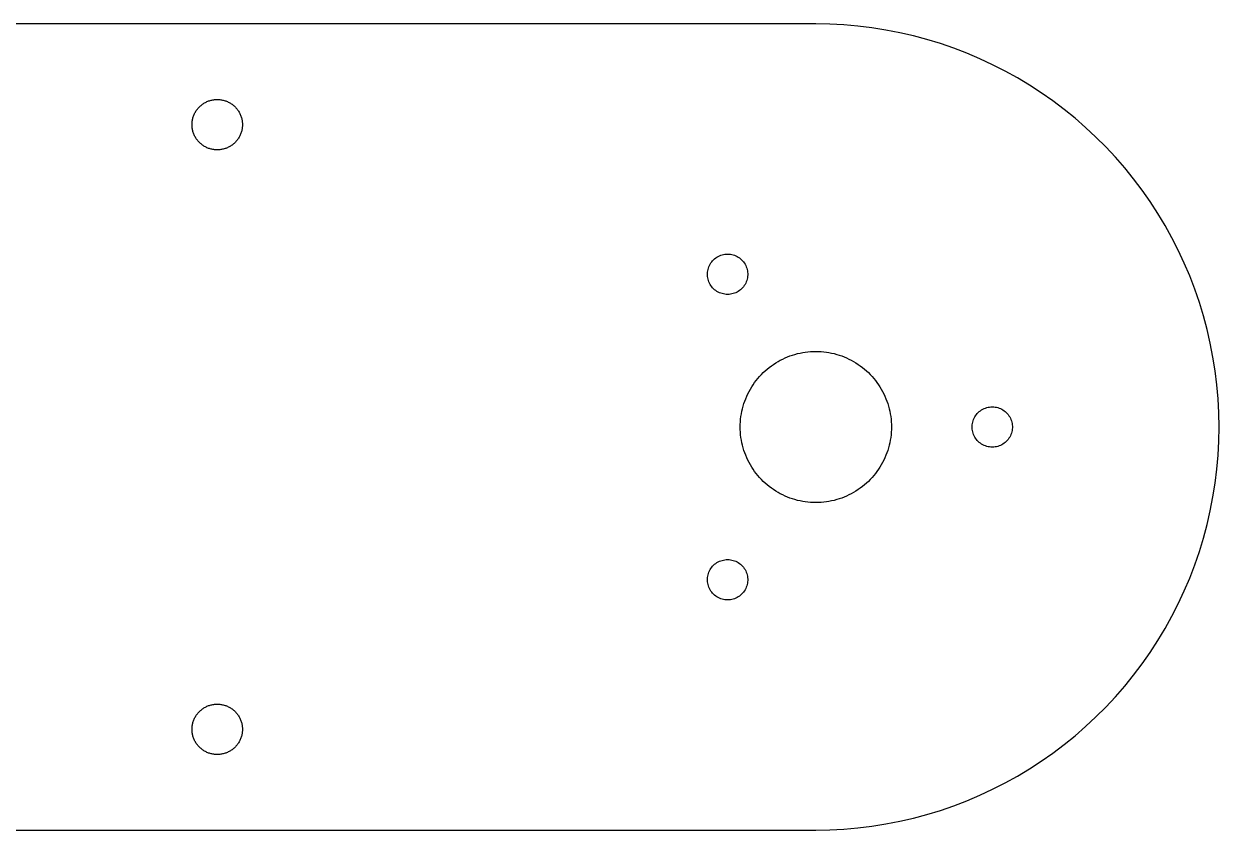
# Model space of a CAD drawing. Header units: metres. Extents: x -32 to 336, y -32 to 32.
# Drawn here: x 241.2 to 336, y -32 to 32 of the extents above; entities that cross this region are included whole.
import ezdxf

# ---------------------------------------------------------------- set-up
doc = ezdxf.new("R2010")
doc.units = ezdxf.units.M

msp = doc.modelspace()

# ---------------------------------------------------------------- linework, layer by layer
for p, q in [((304, 32), (0, 32)), ((305.117, 31.9805), (304, 32)), ((306.232, 31.922), (305.117, 31.9805)), ((307.345, 31.8247), (306.232, 31.922)), ((308.454, 31.6886), (307.345, 31.8247)), ((309.557, 31.5138), (308.454, 31.6886)), ((310.653, 31.3007), (309.557, 31.5138)), ((311.741, 31.0495), (310.653, 31.3007)), ((312.82, 30.7604), (311.741, 31.0495)), ((313.889, 30.4338), (312.82, 30.7604)), ((314.945, 30.0702), (313.889, 30.4338)), ((315.987, 29.6699), (314.945, 30.0702)), ((317.016, 29.2334), (315.987, 29.6699)), ((318.028, 28.7614), (317.016, 29.2334)), ((319.023, 28.2543), (318.028, 28.7614)), ((320, 27.7128), (319.023, 28.2543)), ((320.957, 27.1375), (320, 27.7128)), ((321.894, 26.5292), (320.957, 27.1375)), ((255.269, 25.576), (255.324, 25.618)), ((255.324, 25.618), (255.382, 25.6581)), ((255.382, 25.6581), (255.44, 25.6961)), ((255.44, 25.6961), (255.5, 25.732)), ((255.5, 25.732), (255.561, 25.7659)), ((255.561, 25.7659), (255.623, 25.7976)), ((255.623, 25.7976), (255.687, 25.8271)), ((255.687, 25.8271), (255.751, 25.8544)), ((255.751, 25.8544), (255.816, 25.8794)), ((255.816, 25.8794), (255.882, 25.9021)), ((255.882, 25.9021), (255.949, 25.9225)), ((255.949, 25.9225), (256.016, 25.9406)), ((256.016, 25.9406), (256.084, 25.9563)), ((256.084, 25.9563), (256.153, 25.9696)), ((256.153, 25.9696), (256.222, 25.9805)), ((256.222, 25.9805), (256.291, 25.989)), ((256.291, 25.989), (256.36, 25.9951)), ((256.36, 25.9951), (256.43, 25.9988)), ((256.43, 25.9988), (256.5, 26)), ((256.5, 26), (256.57, 25.9988)), ((256.57, 25.9988), (256.64, 25.9951)), ((256.64, 25.9951), (256.709, 25.989)), ((256.709, 25.989), (256.778, 25.9805)), ((256.778, 25.9805), (256.847, 25.9696)), ((256.847, 25.9696), (256.916, 25.9563)), ((256.916, 25.9563), (256.984, 25.9406)), ((256.984, 25.9406), (257.051, 25.9225)), ((257.051, 25.9225), (257.118, 25.9021)), ((257.118, 25.9021), (257.184, 25.8794)), ((257.184, 25.8794), (257.249, 25.8544)), ((257.249, 25.8544), (257.313, 25.8271)), ((257.313, 25.8271), (257.377, 25.7976)), ((257.377, 25.7976), (257.439, 25.7659)), ((257.439, 25.7659), (257.5, 25.732)), ((257.5, 25.732), (257.56, 25.6961)), ((257.56, 25.6961), (257.618, 25.6581)), ((257.618, 25.6581), (257.676, 25.618)), ((257.676, 25.618), (257.731, 25.576)), ((322.809, 25.8885), (321.894, 26.5292)), ((323.701, 25.2163), (322.809, 25.8885)), ((254.598, 24.618), (254.621, 24.684)), ((254.621, 24.684), (254.646, 24.7492)), ((254.646, 24.7492), (254.673, 24.8135)), ((254.673, 24.8135), (254.702, 24.8767)), ((254.702, 24.8767), (254.734, 24.9389)), ((254.734, 24.9389), (254.768, 25)), ((254.768, 25), (254.804, 25.0598)), ((254.804, 25.0598), (254.842, 25.1184)), ((254.842, 25.1184), (254.882, 25.1756)), ((254.882, 25.1756), (254.924, 25.2313)), ((254.924, 25.2313), (254.968, 25.2856)), ((254.968, 25.2856), (255.014, 25.3383)), ((255.014, 25.3383), (255.061, 25.3893)), ((255.061, 25.3893), (255.111, 25.4387)), ((255.111, 25.4387), (255.162, 25.4863)), ((255.162, 25.4863), (255.214, 25.5321)), ((255.214, 25.5321), (255.269, 25.576)), ((257.731, 25.576), (257.786, 25.5321)), ((257.786, 25.5321), (257.838, 25.4863)), ((257.838, 25.4863), (257.889, 25.4387)), ((257.889, 25.4387), (257.939, 25.3893)), ((257.939, 25.3893), (257.986, 25.3383)), ((257.986, 25.3383), (258.032, 25.2856)), ((258.032, 25.2856), (258.076, 25.2313)), ((258.076, 25.2313), (258.118, 25.1756)), ((258.118, 25.1756), (258.158, 25.1184)), ((258.158, 25.1184), (258.196, 25.0598)), ((258.196, 25.0598), (258.232, 25)), ((258.232, 25), (258.266, 24.9389)), ((258.266, 24.9389), (258.298, 24.8767)), ((258.298, 24.8767), (258.327, 24.8135)), ((258.327, 24.8135), (258.354, 24.7492)), ((258.354, 24.7492), (258.379, 24.684)), ((258.379, 24.684), (258.402, 24.618)), ((324.569, 24.5134), (323.701, 25.2163)), ((254.5, 24), (254.501, 24.0698)), ((254.501, 23.9302), (254.5, 24)), ((254.501, 24.0698), (254.505, 24.1395)), ((254.505, 23.8605), (254.501, 23.9302)), ((254.505, 24.1395), (254.511, 24.209)), ((254.511, 23.7909), (254.505, 23.8605)), ((254.511, 24.209), (254.519, 24.2783)), ((254.519, 23.7216), (254.511, 23.7909)), ((254.519, 24.2783), (254.53, 24.3473)), ((254.53, 23.6527), (254.519, 23.7216)), ((254.53, 24.3473), (254.544, 24.4158)), ((254.544, 24.4158), (254.559, 24.4838)), ((254.559, 24.4838), (254.577, 24.5513)), ((254.577, 24.5513), (254.598, 24.618)), ((258.402, 24.618), (258.423, 24.5513)), ((258.423, 24.5513), (258.441, 24.4838)), ((258.441, 24.4838), (258.456, 24.4158)), ((258.456, 24.4158), (258.47, 24.3473)), ((258.47, 24.3473), (258.481, 24.2783)), ((258.481, 23.7216), (258.47, 23.6527)), ((258.481, 24.2783), (258.489, 24.209)), ((258.489, 23.7909), (258.481, 23.7216)), ((258.489, 24.209), (258.495, 24.1395)), ((258.495, 23.8605), (258.489, 23.7909)), ((258.495, 24.1395), (258.499, 24.0698)), ((258.499, 23.9302), (258.495, 23.8605)), ((258.499, 24.0698), (258.5, 24)), ((258.5, 24), (258.499, 23.9302)), ((325.412, 23.7806), (324.569, 24.5134)), ((326.229, 23.0189), (325.412, 23.7806)), ((254.544, 23.5842), (254.53, 23.6527)), ((254.559, 23.5161), (254.544, 23.5842)), ((254.577, 23.4487), (254.559, 23.5161)), ((254.598, 23.382), (254.577, 23.4487)), ((254.621, 23.3159), (254.598, 23.382)), ((254.646, 23.2508), (254.621, 23.3159)), ((254.673, 23.1865), (254.646, 23.2508)), ((254.702, 23.1232), (254.673, 23.1865)), ((254.734, 23.0611), (254.702, 23.1232)), ((254.768, 23), (254.734, 23.0611)), ((254.804, 22.9402), (254.768, 23)), ((254.842, 22.8816), (254.804, 22.9402)), ((254.882, 22.8244), (254.842, 22.8816)), ((254.924, 22.7687), (254.882, 22.8244)), ((254.968, 22.7144), (254.924, 22.7687)), ((258.076, 22.7687), (258.032, 22.7144)), ((258.118, 22.8244), (258.076, 22.7687)), ((258.158, 22.8816), (258.118, 22.8244)), ((258.196, 22.9402), (258.158, 22.8816)), ((258.232, 23), (258.196, 22.9402)), ((258.266, 23.0611), (258.232, 23)), ((258.298, 23.1232), (258.266, 23.0611)), ((258.327, 23.1865), (258.298, 23.1232)), ((258.354, 23.2508), (258.327, 23.1865)), ((258.379, 23.3159), (258.354, 23.2508)), ((258.402, 23.382), (258.379, 23.3159)), ((258.423, 23.4487), (258.402, 23.382)), ((258.441, 23.5161), (258.423, 23.4487)), ((258.456, 23.5842), (258.441, 23.5161)), ((258.47, 23.6527), (258.456, 23.5842)), ((327.019, 22.2291), (326.229, 23.0189)), ((255.014, 22.6617), (254.968, 22.7144)), ((255.061, 22.6107), (255.014, 22.6617)), ((255.111, 22.5613), (255.061, 22.6107)), ((255.162, 22.5137), (255.111, 22.5613)), ((255.214, 22.4679), (255.162, 22.5137)), ((255.269, 22.424), (255.214, 22.4679)), ((255.324, 22.382), (255.269, 22.424)), ((255.382, 22.3419), (255.324, 22.382)), ((255.44, 22.3039), (255.382, 22.3419)), ((255.5, 22.2679), (255.44, 22.3039)), ((255.561, 22.2341), (255.5, 22.2679)), ((255.623, 22.2024), (255.561, 22.2341)), ((255.687, 22.1729), (255.623, 22.2024)), ((255.751, 22.1456), (255.687, 22.1729)), ((255.816, 22.1206), (255.751, 22.1456)), ((255.882, 22.0979), (255.816, 22.1206)), ((255.949, 22.0775), (255.882, 22.0979)), ((256.016, 22.0594), (255.949, 22.0775)), ((256.084, 22.0437), (256.016, 22.0594)), ((256.153, 22.0304), (256.084, 22.0437)), ((256.222, 22.0195), (256.153, 22.0304)), ((256.291, 22.011), (256.222, 22.0195)), ((256.36, 22.0049), (256.291, 22.011)), ((256.43, 22.0012), (256.36, 22.0049)), ((256.5, 22), (256.43, 22.0012)), ((256.57, 22.0012), (256.5, 22)), ((256.64, 22.0049), (256.57, 22.0012)), ((256.709, 22.011), (256.64, 22.0049)), ((256.778, 22.0195), (256.709, 22.011)), ((256.847, 22.0304), (256.778, 22.0195)), ((256.916, 22.0437), (256.847, 22.0304)), ((256.984, 22.0594), (256.916, 22.0437)), ((257.051, 22.0775), (256.984, 22.0594)), ((257.118, 22.0979), (257.051, 22.0775)), ((257.184, 22.1206), (257.118, 22.0979)), ((257.249, 22.1456), (257.184, 22.1206)), ((257.313, 22.1729), (257.249, 22.1456)), ((257.377, 22.2024), (257.313, 22.1729)), ((257.439, 22.2341), (257.377, 22.2024)), ((257.5, 22.2679), (257.439, 22.2341)), ((257.56, 22.3039), (257.5, 22.2679)), ((257.618, 22.3419), (257.56, 22.3039)), ((257.676, 22.382), (257.618, 22.3419)), ((257.731, 22.424), (257.676, 22.382)), ((257.786, 22.4679), (257.731, 22.424)), ((257.838, 22.5137), (257.786, 22.4679)), ((257.889, 22.5613), (257.838, 22.5137)), ((257.939, 22.6107), (257.889, 22.5613)), ((257.986, 22.6617), (257.939, 22.6107)), ((258.032, 22.7144), (257.986, 22.6617)), ((327.781, 21.4122), (327.019, 22.2291)), ((328.513, 20.5692), (327.781, 21.4122)), ((329.216, 19.7012), (328.513, 20.5692)), ((329.889, 18.8091), (329.216, 19.7012)), ((330.529, 17.8942), (329.889, 18.8091)), ((331.138, 16.9574), (330.529, 17.8942)), ((331.713, 16), (331.138, 16.9574)), ((332.254, 15.0231), (331.713, 16)), ((332.761, 14.0279), (332.254, 15.0231)), ((295.889, 13.2753), (295.972, 13.35)), ((295.972, 13.35), (296.06, 13.4188)), ((296.06, 13.4188), (296.152, 13.4812)), ((296.152, 13.4812), (296.249, 13.5371)), ((296.249, 13.5371), (296.349, 13.586)), ((296.349, 13.586), (296.453, 13.6279)), ((296.453, 13.6279), (296.559, 13.6624)), ((296.559, 13.6624), (296.667, 13.6894)), ((296.667, 13.6894), (296.777, 13.7088)), ((296.777, 13.7088), (296.888, 13.7204)), ((296.888, 13.7204), (297, 13.7243)), ((297, 13.7243), (297.112, 13.7204)), ((297.112, 13.7204), (297.223, 13.7088)), ((297.223, 13.7088), (297.333, 13.6894)), ((297.333, 13.6894), (297.441, 13.6624)), ((297.441, 13.6624), (297.547, 13.6279)), ((297.547, 13.6279), (297.651, 13.586)), ((297.651, 13.586), (297.751, 13.5371)), ((297.751, 13.5371), (297.848, 13.4812)), ((297.848, 13.4812), (297.94, 13.4188)), ((297.94, 13.4188), (298.028, 13.35)), ((298.028, 13.35), (298.111, 13.2753)), ((333.233, 13.0156), (332.761, 14.0279)), ((295.409, 12.2916), (295.424, 12.4022)), ((295.424, 12.4022), (295.448, 12.5114)), ((295.448, 12.5114), (295.478, 12.6188)), ((295.478, 12.6188), (295.517, 12.7237)), ((295.517, 12.7237), (295.562, 12.8257)), ((295.562, 12.8257), (295.614, 12.9243)), ((295.614, 12.9243), (295.674, 13.0191)), ((295.674, 13.0191), (295.739, 13.1094)), ((295.739, 13.1094), (295.811, 13.195)), ((295.811, 13.195), (295.889, 13.2753)), ((298.111, 13.2753), (298.189, 13.195)), ((298.189, 13.195), (298.261, 13.1094)), ((298.261, 13.1094), (298.326, 13.0191)), ((298.326, 13.0191), (298.386, 12.9243)), ((298.386, 12.9243), (298.438, 12.8257)), ((298.438, 12.8257), (298.484, 12.7237)), ((298.484, 12.7237), (298.522, 12.6188)), ((298.522, 12.6188), (298.552, 12.5114)), ((298.552, 12.5114), (298.576, 12.4022)), ((298.576, 12.4022), (298.591, 12.2916)), ((333.67, 11.9874), (333.233, 13.0156)), ((295.401, 12.1802), (295.409, 12.2916)), ((295.401, 12.0685), (295.401, 12.1802)), ((295.409, 11.9571), (295.401, 12.0685)), ((295.424, 11.8465), (295.409, 11.9571)), ((295.448, 11.7373), (295.424, 11.8465)), ((295.478, 11.6299), (295.448, 11.7373)), ((295.517, 11.525), (295.478, 11.6299)), ((295.562, 11.423), (295.517, 11.525)), ((295.614, 11.3243), (295.562, 11.423)), ((298.438, 11.423), (298.386, 11.3243)), ((298.484, 11.525), (298.438, 11.423)), ((298.522, 11.6299), (298.484, 11.525)), ((298.552, 11.7373), (298.522, 11.6299)), ((298.576, 11.8465), (298.552, 11.7373)), ((298.591, 11.9571), (298.576, 11.8465)), ((298.591, 12.2916), (298.599, 12.1802)), ((298.599, 12.0685), (298.591, 11.9571)), ((298.599, 12.1802), (298.599, 12.0685)), ((334.07, 10.9446), (333.67, 11.9874)), ((295.674, 11.2296), (295.614, 11.3243)), ((295.739, 11.1393), (295.674, 11.2296)), ((295.811, 11.0537), (295.739, 11.1393)), ((295.889, 10.9734), (295.811, 11.0537)), ((295.972, 10.8987), (295.889, 10.9734)), ((296.06, 10.8299), (295.972, 10.8987)), ((296.152, 10.7675), (296.06, 10.8299)), ((296.249, 10.7116), (296.152, 10.7675)), ((296.349, 10.6627), (296.249, 10.7116)), ((296.453, 10.6208), (296.349, 10.6627)), ((296.559, 10.5863), (296.453, 10.6208)), ((296.667, 10.5593), (296.559, 10.5863)), ((296.777, 10.5399), (296.667, 10.5593)), ((296.888, 10.5282), (296.777, 10.5399)), ((297, 10.5244), (296.888, 10.5282)), ((297.112, 10.5282), (297, 10.5244)), ((297.223, 10.5399), (297.112, 10.5282)), ((297.333, 10.5593), (297.223, 10.5399)), ((297.441, 10.5863), (297.333, 10.5593)), ((297.547, 10.6208), (297.441, 10.5863)), ((297.651, 10.6627), (297.547, 10.6208)), ((297.751, 10.7116), (297.651, 10.6627)), ((297.848, 10.7675), (297.751, 10.7116)), ((297.94, 10.8299), (297.848, 10.7675)), ((298.028, 10.8987), (297.94, 10.8299)), ((298.111, 10.9734), (298.028, 10.8987)), ((298.189, 11.0537), (298.111, 10.9734)), ((298.261, 11.1393), (298.189, 11.0537)), ((298.326, 11.2296), (298.261, 11.1393)), ((298.386, 11.3243), (298.326, 11.2296)), ((334.434, 9.88853), (334.07, 10.9446)), ((334.76, 8.82039), (334.434, 9.88853)), ((335.049, 7.74149), (334.76, 8.82039)), ((335.301, 6.65317), (335.049, 7.74149)), ((335.514, 5.55673), (335.301, 6.65317)), ((301.948, 5.63815), (302.146, 5.70633)), ((302.146, 5.70633), (302.346, 5.76756)), ((302.346, 5.76756), (302.548, 5.82176)), ((302.548, 5.82176), (302.753, 5.86888)), ((302.753, 5.86888), (302.958, 5.90884)), ((302.958, 5.90884), (303.165, 5.9416)), ((303.165, 5.9416), (303.373, 5.96712)), ((303.373, 5.96712), (303.581, 5.98538)), ((303.581, 5.98538), (303.791, 5.99634)), ((303.791, 5.99634), (304, 6)), ((304, 6), (304.209, 5.99634)), ((304.209, 5.99634), (304.419, 5.98538)), ((304.419, 5.98538), (304.627, 5.96712)), ((304.627, 5.96712), (304.835, 5.9416)), ((304.835, 5.9416), (305.042, 5.90884)), ((305.042, 5.90884), (305.247, 5.86888)), ((305.247, 5.86888), (305.452, 5.82176)), ((305.452, 5.82176), (305.654, 5.76756)), ((305.654, 5.76756), (305.854, 5.70633)), ((305.854, 5.70633), (306.052, 5.63815)), ((300.306, 4.72806), (300.473, 4.8541)), ((300.473, 4.8541), (300.645, 4.97421)), ((300.645, 4.97421), (300.82, 5.08829)), ((300.82, 5.08829), (301, 5.19615)), ((301, 5.19615), (301.183, 5.29768)), ((301.183, 5.29768), (301.37, 5.39276)), ((301.37, 5.39276), (301.56, 5.48126)), ((301.56, 5.48126), (301.752, 5.5631)), ((301.752, 5.5631), (301.948, 5.63815)), ((306.052, 5.63815), (306.248, 5.5631)), ((306.248, 5.5631), (306.44, 5.48126)), ((306.44, 5.48126), (306.63, 5.39276)), ((306.63, 5.39276), (306.817, 5.29768)), ((306.817, 5.29768), (307, 5.19615)), ((307, 5.19615), (307.18, 5.08829)), ((307.18, 5.08829), (307.355, 4.97421)), ((307.355, 4.97421), (307.527, 4.8541)), ((307.527, 4.8541), (307.694, 4.72806)), ((335.689, 4.45354), (335.514, 5.55673)), ((299.272, 3.69395), (299.404, 3.85672)), ((299.404, 3.85672), (299.541, 4.01477)), ((299.541, 4.01477), (299.684, 4.16794)), ((299.684, 4.16794), (299.832, 4.31602)), ((299.832, 4.31602), (299.985, 4.45886)), ((299.985, 4.45886), (300.143, 4.59625)), ((300.143, 4.59625), (300.306, 4.72806)), ((307.694, 4.72806), (307.857, 4.59625)), ((307.857, 4.59625), (308.015, 4.45886)), ((308.015, 4.45886), (308.168, 4.31602)), ((308.168, 4.31602), (308.316, 4.16794)), ((308.316, 4.16794), (308.459, 4.01477)), ((308.459, 4.01477), (308.596, 3.85672)), ((308.596, 3.85672), (308.728, 3.69395)), ((335.825, 3.34491), (335.689, 4.45354)), ((298.702, 2.81682), (298.804, 2.99998)), ((298.804, 2.99998), (298.912, 3.1795)), ((298.912, 3.1795), (299.026, 3.35515)), ((299.026, 3.35515), (299.146, 3.5267)), ((299.146, 3.5267), (299.272, 3.69395)), ((308.728, 3.69395), (308.854, 3.5267)), ((308.854, 3.5267), (308.974, 3.35515)), ((308.974, 3.35515), (309.088, 3.1795)), ((309.088, 3.1795), (309.196, 2.99998)), ((309.196, 2.99998), (309.298, 2.81682)), ((335.922, 2.23219), (335.825, 3.34491)), ((298.294, 1.8541), (298.362, 2.05211)), ((298.362, 2.05211), (298.437, 2.24763)), ((298.437, 2.24763), (298.519, 2.44041)), ((298.519, 2.44041), (298.607, 2.63022)), ((298.607, 2.63022), (298.702, 2.81682)), ((309.298, 2.81682), (309.393, 2.63022)), ((309.393, 2.63022), (309.481, 2.44041)), ((309.481, 2.44041), (309.563, 2.24763)), ((309.563, 2.24763), (309.638, 2.05211)), ((309.638, 2.05211), (309.706, 1.8541)), ((335.98, 1.11678), (335.922, 2.23219)), ((298.058, 0.835037), (298.091, 1.04189)), ((298.091, 1.04189), (298.131, 1.24747)), ((298.131, 1.24747), (298.178, 1.45152)), ((298.178, 1.45152), (298.232, 1.65382)), ((298.232, 1.65382), (298.294, 1.8541)), ((309.706, 1.8541), (309.768, 1.65382)), ((309.768, 1.65382), (309.822, 1.45152)), ((309.822, 1.45152), (309.869, 1.24747)), ((309.869, 1.24747), (309.909, 1.04189)), ((309.909, 1.04189), (309.942, 0.835037)), ((316.674, 0.894699), (316.739, 0.985046)), ((316.739, 0.985046), (316.811, 1.0706)), ((316.811, 1.0706), (316.889, 1.15094)), ((316.889, 1.15094), (316.972, 1.22566)), ((316.972, 1.22566), (317.06, 1.29442)), ((317.06, 1.29442), (317.152, 1.35687)), ((317.152, 1.35687), (317.249, 1.4127)), ((317.249, 1.4127), (317.349, 1.46167)), ((317.349, 1.46167), (317.453, 1.50349)), ((317.453, 1.50349), (317.559, 1.53801)), ((317.559, 1.53801), (317.667, 1.56503)), ((317.667, 1.56503), (317.777, 1.58443)), ((317.777, 1.58443), (317.888, 1.5961)), ((317.888, 1.5961), (318, 1.59999)), ((318, 1.59999), (318.112, 1.5961)), ((318.112, 1.5961), (318.223, 1.58443)), ((318.223, 1.58443), (318.333, 1.56503)), ((318.333, 1.56503), (318.441, 1.53801)), ((318.441, 1.53801), (318.547, 1.50349)), ((318.547, 1.50349), (318.651, 1.46167)), ((318.651, 1.46167), (318.751, 1.4127)), ((318.751, 1.4127), (318.848, 1.35687)), ((318.848, 1.35687), (318.94, 1.29442)), ((318.94, 1.29442), (319.028, 1.22566)), ((319.028, 1.22566), (319.111, 1.15094)), ((319.111, 1.15094), (319.189, 1.0706)), ((319.189, 1.0706), (319.261, 0.985046)), ((319.261, 0.985046), (319.326, 0.894699)), ((336, 0), (335.98, 1.11678)), ((298, 0), (298.004, 0.209396)), ((298.004, -0.209396), (298, 0)), ((298.004, 0.209396), (298.015, 0.418533)), ((298.015, 0.418533), (298.033, 0.627167)), ((298.033, 0.627167), (298.058, 0.835037)), ((309.942, 0.835037), (309.967, 0.627167)), ((309.967, 0.627167), (309.985, 0.418533)), ((309.985, 0.418533), (309.996, 0.209396)), ((309.996, 0.209396), (310, 0)), ((310, 0), (309.996, -0.209396)), ((316.401, 0.055832), (316.409, 0.167236)), ((316.401, -0.055832), (316.401, 0.055832)), ((316.409, 0.167236), (316.424, 0.277832)), ((316.424, 0.277832), (316.448, 0.38707)), ((316.448, 0.38707), (316.478, 0.494415)), ((316.478, 0.494415), (316.516, 0.599365)), ((316.516, 0.599365), (316.562, 0.701385)), ((316.562, 0.701385), (316.614, 0.799988)), ((316.614, 0.799988), (316.674, 0.894699)), ((319.326, 0.894699), (319.386, 0.799988)), ((319.386, 0.799988), (319.438, 0.701385)), ((319.438, 0.701385), (319.483, 0.599365)), ((319.483, 0.599365), (319.522, 0.494415)), ((319.522, 0.494415), (319.552, 0.38707)), ((319.552, 0.38707), (319.576, 0.277832)), ((319.576, 0.277832), (319.591, 0.167236)), ((319.591, 0.167236), (319.599, 0.055832)), ((319.599, 0.055832), (319.599, -0.055832)), ((335.98, -1.11678), (336, 0)), ((298.015, -0.418533), (298.004, -0.209396)), ((298.033, -0.627167), (298.015, -0.418533)), ((298.058, -0.835037), (298.033, -0.627167)), ((298.091, -1.04189), (298.058, -0.835037)), ((309.942, -0.835037), (309.909, -1.04189)), ((309.967, -0.627167), (309.942, -0.835037)), ((309.985, -0.418533), (309.967, -0.627167)), ((309.996, -0.209396), (309.985, -0.418533)), ((316.409, -0.167236), (316.401, -0.055832)), ((316.424, -0.277832), (316.409, -0.167236)), ((316.448, -0.38707), (316.424, -0.277832)), ((316.478, -0.494415), (316.448, -0.38707)), ((316.516, -0.599365), (316.478, -0.494415)), ((316.562, -0.701385), (316.516, -0.599365)), ((316.614, -0.799988), (316.562, -0.701385)), ((316.674, -0.894699), (316.614, -0.799988)), ((316.739, -0.985046), (316.674, -0.894699)), ((319.326, -0.894699), (319.261, -0.985046)), ((319.386, -0.799988), (319.326, -0.894699)), ((319.438, -0.701385), (319.386, -0.799988)), ((319.483, -0.599365), (319.438, -0.701385)), ((319.522, -0.494415), (319.483, -0.599365)), ((319.552, -0.38707), (319.522, -0.494415)), ((319.576, -0.277832), (319.552, -0.38707)), ((319.591, -0.167236), (319.576, -0.277832)), ((319.599, -0.055832), (319.591, -0.167236)), ((298.131, -1.24747), (298.091, -1.04189)), ((298.178, -1.45152), (298.131, -1.24747)), ((298.232, -1.65382), (298.178, -1.45152)), ((298.294, -1.8541), (298.232, -1.65382)), ((298.362, -2.05211), (298.294, -1.8541)), ((309.706, -1.8541), (309.638, -2.05211)), ((309.768, -1.65382), (309.706, -1.8541)), ((309.822, -1.45152), (309.768, -1.65382)), ((309.869, -1.24747), (309.822, -1.45152)), ((309.909, -1.04189), (309.869, -1.24747)), ((316.811, -1.0706), (316.739, -0.985046)), ((316.889, -1.15094), (316.811, -1.0706)), ((316.972, -1.22566), (316.889, -1.15094)), ((317.06, -1.29442), (316.972, -1.22566)), ((317.152, -1.35687), (317.06, -1.29442)), ((317.249, -1.4127), (317.152, -1.35687)), ((317.349, -1.46167), (317.249, -1.4127)), ((317.453, -1.50349), (317.349, -1.46167)), ((317.559, -1.53801), (317.453, -1.50349)), ((317.667, -1.56503), (317.559, -1.53801)), ((317.777, -1.58443), (317.667, -1.56503)), ((317.888, -1.5961), (317.777, -1.58443)), ((318, -1.59999), (317.888, -1.5961)), ((318.112, -1.5961), (318, -1.59999)), ((318.223, -1.58443), (318.112, -1.5961)), ((318.333, -1.56503), (318.223, -1.58443)), ((318.441, -1.53801), (318.333, -1.56503)), ((318.547, -1.50349), (318.441, -1.53801)), ((318.651, -1.46167), (318.547, -1.50349)), ((318.751, -1.4127), (318.651, -1.46167)), ((318.848, -1.35687), (318.751, -1.4127)), ((318.94, -1.29442), (318.848, -1.35687)), ((319.028, -1.22566), (318.94, -1.29442)), ((319.111, -1.15094), (319.028, -1.22566)), ((319.189, -1.0706), (319.111, -1.15094)), ((319.261, -0.985046), (319.189, -1.0706)), ((335.922, -2.23219), (335.98, -1.11678)), ((298.437, -2.24763), (298.362, -2.05211)), ((298.519, -2.44041), (298.437, -2.24763)), ((298.607, -2.63022), (298.519, -2.44041)), ((298.702, -2.81682), (298.607, -2.63022)), ((298.804, -3), (298.702, -2.81682)), ((309.298, -2.81682), (309.196, -3)), ((309.393, -2.63022), (309.298, -2.81682)), ((309.481, -2.44041), (309.393, -2.63022)), ((309.563, -2.24763), (309.481, -2.44041)), ((309.638, -2.05211), (309.563, -2.24763)), ((335.825, -3.34491), (335.922, -2.23219)), ((298.912, -3.1795), (298.804, -3)), ((299.026, -3.35515), (298.912, -3.1795)), ((299.146, -3.5267), (299.026, -3.35515)), ((299.272, -3.69395), (299.146, -3.5267)), ((299.404, -3.85672), (299.272, -3.69395)), ((308.728, -3.69395), (308.596, -3.85672)), ((308.854, -3.5267), (308.728, -3.69395)), ((308.974, -3.35515), (308.854, -3.5267)), ((309.088, -3.1795), (308.974, -3.35515)), ((309.196, -3), (309.088, -3.1795)), ((335.689, -4.45354), (335.825, -3.34491)), ((299.541, -4.01477), (299.404, -3.85672)), ((299.684, -4.16794), (299.541, -4.01477)), ((299.832, -4.31602), (299.684, -4.16794)), ((299.985, -4.45886), (299.832, -4.31602)), ((300.143, -4.59625), (299.985, -4.45886)), ((300.306, -4.72806), (300.143, -4.59625)), ((300.473, -4.8541), (300.306, -4.72806)), ((307.694, -4.72806), (307.527, -4.8541)), ((307.857, -4.59625), (307.694, -4.72806)), ((308.015, -4.45886), (307.857, -4.59625)), ((308.168, -4.31602), (308.015, -4.45886)), ((308.316, -4.16794), (308.168, -4.31602)), ((308.459, -4.01477), (308.316, -4.16794)), ((308.596, -3.85672), (308.459, -4.01477)), ((335.514, -5.55673), (335.689, -4.45354)), ((300.645, -4.97421), (300.473, -4.8541)), ((300.82, -5.08829), (300.645, -4.97421)), ((301, -5.19615), (300.82, -5.08829)), ((301.183, -5.29768), (301, -5.19615)), ((301.37, -5.39276), (301.183, -5.29768)), ((301.56, -5.48126), (301.37, -5.39276)), ((301.752, -5.5631), (301.56, -5.48126)), ((301.948, -5.63815), (301.752, -5.5631)), ((302.146, -5.70633), (301.948, -5.63815)), ((306.052, -5.63815), (305.854, -5.70633)), ((306.248, -5.5631), (306.052, -5.63815)), ((306.44, -5.48126), (306.248, -5.5631)), ((306.63, -5.39276), (306.44, -5.48126)), ((306.817, -5.29768), (306.63, -5.39276)), ((307, -5.19615), (306.817, -5.29768)), ((307.18, -5.08829), (307, -5.19615)), ((307.355, -4.97421), (307.18, -5.08829)), ((307.527, -4.8541), (307.355, -4.97421)), ((335.301, -6.65317), (335.514, -5.55673)), ((302.346, -5.76756), (302.146, -5.70633)), ((302.548, -5.82176), (302.346, -5.76756)), ((302.753, -5.86888), (302.548, -5.82176)), ((302.958, -5.90884), (302.753, -5.86888)), ((303.165, -5.9416), (302.958, -5.90884)), ((303.373, -5.96712), (303.165, -5.9416)), ((303.581, -5.98538), (303.373, -5.96712)), ((303.791, -5.99634), (303.581, -5.98538)), ((304, -6), (303.791, -5.99634)), ((304.209, -5.99634), (304, -6)), ((304.419, -5.98538), (304.209, -5.99634)), ((304.627, -5.96712), (304.419, -5.98538)), ((304.835, -5.9416), (304.627, -5.96712)), ((305.042, -5.90884), (304.835, -5.9416)), ((305.247, -5.86888), (305.042, -5.90884)), ((305.452, -5.82176), (305.247, -5.86888)), ((305.654, -5.76756), (305.452, -5.82176)), ((305.854, -5.70633), (305.654, -5.76756)), ((335.049, -7.74149), (335.301, -6.65317)), ((334.76, -8.82039), (335.049, -7.74149)), ((334.434, -9.88853), (334.76, -8.82039)), ((334.07, -10.9446), (334.434, -9.88853)), ((295.562, -11.423), (295.614, -11.3243)), ((295.614, -11.3243), (295.674, -11.2296)), ((295.674, -11.2296), (295.739, -11.1393)), ((295.739, -11.1393), (295.811, -11.0537)), ((295.811, -11.0537), (295.889, -10.9734)), ((295.889, -10.9734), (295.972, -10.8987)), ((295.972, -10.8987), (296.06, -10.8299)), ((296.06, -10.8299), (296.152, -10.7675)), ((296.152, -10.7675), (296.249, -10.7116)), ((296.249, -10.7116), (296.349, -10.6627)), ((296.349, -10.6627), (296.453, -10.6208)), ((296.453, -10.6208), (296.559, -10.5863)), ((296.559, -10.5863), (296.667, -10.5593)), ((296.667, -10.5593), (296.777, -10.5399)), ((296.777, -10.5399), (296.888, -10.5282)), ((296.888, -10.5282), (297, -10.5244)), ((297, -10.5244), (297.112, -10.5282)), ((297.112, -10.5282), (297.223, -10.5399)), ((297.223, -10.5399), (297.333, -10.5593)), ((297.333, -10.5593), (297.441, -10.5863)), ((297.441, -10.5863), (297.547, -10.6208)), ((297.547, -10.6208), (297.651, -10.6627)), ((297.651, -10.6627), (297.751, -10.7116)), ((297.751, -10.7116), (297.848, -10.7675)), ((297.848, -10.7675), (297.94, -10.8299)), ((297.94, -10.8299), (298.028, -10.8987)), ((298.028, -10.8987), (298.111, -10.9734)), ((298.111, -10.9734), (298.189, -11.0537)), ((298.189, -11.0537), (298.261, -11.1393)), ((298.261, -11.1393), (298.326, -11.2296)), ((298.326, -11.2296), (298.386, -11.3243)), ((298.386, -11.3243), (298.438, -11.423)), ((333.67, -11.9874), (334.07, -10.9446)), ((295.401, -12.0685), (295.409, -11.9571)), ((295.401, -12.1802), (295.401, -12.0685)), ((295.409, -12.2916), (295.401, -12.1802)), ((295.409, -11.9571), (295.424, -11.8465)), ((295.424, -12.4022), (295.409, -12.2916)), ((295.424, -11.8465), (295.448, -11.7373)), ((295.448, -11.7373), (295.478, -11.6299)), ((295.478, -11.6299), (295.517, -11.525)), ((295.517, -11.525), (295.562, -11.423)), ((298.438, -11.423), (298.484, -11.525)), ((298.484, -11.525), (298.522, -11.6299)), ((298.522, -11.6299), (298.552, -11.7373)), ((298.552, -11.7373), (298.576, -11.8465)), ((298.576, -11.8465), (298.591, -11.9571)), ((298.591, -12.2916), (298.576, -12.4022)), ((298.591, -11.9571), (298.599, -12.0685)), ((298.599, -12.1802), (298.591, -12.2916)), ((298.599, -12.0685), (298.599, -12.1802)), ((333.233, -13.0156), (333.67, -11.9874)), ((295.448, -12.5114), (295.424, -12.4022)), ((295.478, -12.6188), (295.448, -12.5114)), ((295.517, -12.7237), (295.478, -12.6188)), ((295.562, -12.8257), (295.517, -12.7237)), ((295.614, -12.9243), (295.562, -12.8257)), ((295.674, -13.0191), (295.614, -12.9243)), ((295.739, -13.1094), (295.674, -13.0191)), ((295.811, -13.195), (295.739, -13.1094)), ((295.889, -13.2753), (295.811, -13.195)), ((295.972, -13.35), (295.889, -13.2753)), ((298.111, -13.2753), (298.028, -13.35)), ((298.189, -13.195), (298.111, -13.2753)), ((298.261, -13.1094), (298.189, -13.195)), ((298.326, -13.0191), (298.261, -13.1094)), ((298.386, -12.9243), (298.326, -13.0191)), ((298.438, -12.8257), (298.386, -12.9243)), ((298.484, -12.7237), (298.438, -12.8257)), ((298.522, -12.6188), (298.484, -12.7237)), ((298.552, -12.5114), (298.522, -12.6188)), ((298.576, -12.4022), (298.552, -12.5114)), ((332.761, -14.0279), (333.233, -13.0156)), ((296.06, -13.4188), (295.972, -13.35)), ((296.152, -13.4812), (296.06, -13.4188)), ((296.249, -13.5371), (296.152, -13.4812)), ((296.349, -13.586), (296.249, -13.5371)), ((296.453, -13.6279), (296.349, -13.586)), ((296.559, -13.6624), (296.453, -13.6279)), ((296.667, -13.6894), (296.559, -13.6624)), ((296.777, -13.7088), (296.667, -13.6894)), ((296.888, -13.7204), (296.777, -13.7088)), ((297, -13.7243), (296.888, -13.7204)), ((297.112, -13.7204), (297, -13.7243)), ((297.223, -13.7088), (297.112, -13.7204)), ((297.333, -13.6894), (297.223, -13.7088)), ((297.441, -13.6624), (297.333, -13.6894)), ((297.547, -13.6279), (297.441, -13.6624)), ((297.651, -13.586), (297.547, -13.6279)), ((297.751, -13.5371), (297.651, -13.586)), ((297.848, -13.4812), (297.751, -13.5371)), ((297.94, -13.4188), (297.848, -13.4812)), ((298.028, -13.35), (297.94, -13.4188)), ((332.254, -15.0231), (332.761, -14.0279)), ((331.713, -16), (332.254, -15.0231)), ((331.138, -16.9574), (331.713, -16)), ((330.529, -17.8942), (331.138, -16.9574)), ((329.889, -18.8091), (330.529, -17.8942)), ((329.216, -19.7012), (329.889, -18.8091)), ((328.513, -20.5692), (329.216, -19.7012)), ((327.781, -21.4122), (328.513, -20.5692)), ((327.019, -22.2291), (327.781, -21.4122)), ((254.924, -22.7687), (254.968, -22.7144)), ((254.968, -22.7144), (255.014, -22.6617)), ((255.014, -22.6617), (255.061, -22.6107)), ((255.061, -22.6107), (255.111, -22.5613)), ((255.111, -22.5613), (255.162, -22.5137)), ((255.162, -22.5137), (255.214, -22.4679)), ((255.214, -22.4679), (255.269, -22.424)), ((255.269, -22.424), (255.324, -22.382)), ((255.324, -22.382), (255.382, -22.3419)), ((255.382, -22.3419), (255.44, -22.3039)), ((255.44, -22.3039), (255.5, -22.2679)), ((255.5, -22.2679), (255.561, -22.2341)), ((255.561, -22.2341), (255.623, -22.2024)), ((255.623, -22.2024), (255.687, -22.1729)), ((255.687, -22.1729), (255.751, -22.1456)), ((255.751, -22.1456), (255.816, -22.1206)), ((255.816, -22.1206), (255.882, -22.0979)), ((255.882, -22.0979), (255.949, -22.0775)), ((255.949, -22.0775), (256.016, -22.0594)), ((256.016, -22.0594), (256.084, -22.0437)), ((256.084, -22.0437), (256.153, -22.0304)), ((256.153, -22.0304), (256.222, -22.0195)), ((256.222, -22.0195), (256.291, -22.011)), ((256.291, -22.011), (256.36, -22.0049)), ((256.36, -22.0049), (256.43, -22.0012)), ((256.43, -22.0012), (256.5, -22)), ((256.5, -22), (256.57, -22.0012)), ((256.57, -22.0012), (256.64, -22.0049)), ((256.64, -22.0049), (256.709, -22.011)), ((256.709, -22.011), (256.778, -22.0195)), ((256.778, -22.0195), (256.847, -22.0304)), ((256.847, -22.0304), (256.916, -22.0437)), ((256.916, -22.0437), (256.984, -22.0594)), ((256.984, -22.0594), (257.051, -22.0775)), ((257.051, -22.0775), (257.118, -22.0979)), ((257.118, -22.0979), (257.184, -22.1206)), ((257.184, -22.1206), (257.249, -22.1456)), ((257.249, -22.1456), (257.313, -22.1729)), ((257.313, -22.1729), (257.377, -22.2024)), ((257.377, -22.2024), (257.439, -22.2341)), ((257.439, -22.2341), (257.5, -22.2679)), ((257.5, -22.2679), (257.56, -22.3039)), ((257.56, -22.3039), (257.618, -22.3419)), ((257.618, -22.3419), (257.676, -22.382)), ((257.676, -22.382), (257.731, -22.424)), ((257.731, -22.424), (257.786, -22.4679)), ((257.786, -22.4679), (257.838, -22.5137)), ((257.838, -22.5137), (257.889, -22.5613)), ((257.889, -22.5613), (257.939, -22.6107)), ((257.939, -22.6107), (257.986, -22.6617)), ((257.986, -22.6617), (258.032, -22.7144)), ((258.032, -22.7144), (258.076, -22.7687)), ((326.229, -23.0189), (327.019, -22.2291)), ((254.519, -23.7216), (254.53, -23.6527)), ((254.53, -23.6527), (254.544, -23.5842)), ((254.544, -23.5842), (254.559, -23.5161)), ((254.559, -23.5161), (254.577, -23.4487)), ((254.577, -23.4487), (254.598, -23.382)), ((254.598, -23.382), (254.621, -23.3159)), ((254.621, -23.3159), (254.646, -23.2508)), ((254.646, -23.2508), (254.673, -23.1865)), ((254.673, -23.1865), (254.702, -23.1232)), ((254.702, -23.1232), (254.734, -23.0611)), ((254.734, -23.0611), (254.768, -23)), ((254.768, -23), (254.804, -22.9402)), ((254.804, -22.9402), (254.842, -22.8816)), ((254.842, -22.8816), (254.882, -22.8244)), ((254.882, -22.8244), (254.924, -22.7687)), ((258.076, -22.7687), (258.118, -22.8244)), ((258.118, -22.8244), (258.158, -22.8816)), ((258.158, -22.8816), (258.196, -22.9402)), ((258.196, -22.9402), (258.232, -23)), ((258.232, -23), (258.266, -23.0611)), ((258.266, -23.0611), (258.298, -23.1232)), ((258.298, -23.1232), (258.327, -23.1865)), ((258.327, -23.1865), (258.354, -23.2508)), ((258.354, -23.2508), (258.379, -23.3159)), ((258.379, -23.3159), (258.402, -23.382)), ((258.402, -23.382), (258.423, -23.4487)), ((258.423, -23.4487), (258.441, -23.5161)), ((258.441, -23.5161), (258.456, -23.5842)), ((258.456, -23.5842), (258.47, -23.6527)), ((258.47, -23.6527), (258.481, -23.7216)), ((325.412, -23.7806), (326.229, -23.0189)), ((254.5, -24), (254.501, -23.9302)), ((254.501, -24.0698), (254.5, -24)), ((254.501, -23.9302), (254.505, -23.8605)), ((254.505, -24.1395), (254.501, -24.0698)), ((254.505, -23.8605), (254.511, -23.7909)), ((254.511, -24.209), (254.505, -24.1395)), ((254.511, -23.7909), (254.519, -23.7216)), ((254.519, -24.2783), (254.511, -24.209)), ((254.53, -24.3473), (254.519, -24.2783)), ((254.544, -24.4158), (254.53, -24.3473)), ((254.559, -24.4838), (254.544, -24.4158)), ((254.577, -24.5513), (254.559, -24.4838)), ((254.598, -24.618), (254.577, -24.5513)), ((254.621, -24.684), (254.598, -24.618)), ((258.402, -24.618), (258.379, -24.684)), ((258.423, -24.5513), (258.402, -24.618)), ((258.441, -24.4838), (258.423, -24.5513)), ((258.456, -24.4158), (258.441, -24.4838)), ((258.47, -24.3473), (258.456, -24.4158)), ((258.481, -24.2783), (258.47, -24.3473)), ((258.481, -23.7216), (258.489, -23.7909)), ((258.489, -24.209), (258.481, -24.2783)), ((258.489, -23.7909), (258.495, -23.8605)), ((258.495, -24.1395), (258.489, -24.209)), ((258.495, -23.8605), (258.499, -23.9302)), ((258.499, -24.0698), (258.495, -24.1395)), ((258.499, -23.9302), (258.5, -24)), ((258.5, -24), (258.499, -24.0698)), ((323.701, -25.2163), (324.569, -24.5134)), ((324.569, -24.5134), (325.412, -23.7806)), ((254.646, -24.7492), (254.621, -24.684)), ((254.673, -24.8135), (254.646, -24.7492)), ((254.702, -24.8767), (254.673, -24.8135)), ((254.734, -24.9389), (254.702, -24.8767)), ((254.768, -25), (254.734, -24.9389)), ((254.804, -25.0598), (254.768, -25)), ((254.842, -25.1184), (254.804, -25.0598)), ((254.882, -25.1756), (254.842, -25.1184)), ((254.924, -25.2313), (254.882, -25.1756)), ((254.968, -25.2856), (254.924, -25.2313)), ((255.014, -25.3383), (254.968, -25.2856)), ((255.061, -25.3893), (255.014, -25.3383)), ((255.111, -25.4387), (255.061, -25.3893)), ((255.162, -25.4863), (255.111, -25.4387)), ((255.214, -25.5321), (255.162, -25.4863)), ((255.269, -25.576), (255.214, -25.5321)), ((255.324, -25.618), (255.269, -25.576)), ((257.731, -25.576), (257.676, -25.618)), ((257.786, -25.5321), (257.731, -25.576)), ((257.838, -25.4863), (257.786, -25.5321)), ((257.889, -25.4387), (257.838, -25.4863)), ((257.939, -25.3893), (257.889, -25.4387)), ((257.986, -25.3383), (257.939, -25.3893)), ((258.032, -25.2856), (257.986, -25.3383)), ((258.076, -25.2313), (258.032, -25.2856)), ((258.118, -25.1756), (258.076, -25.2313)), ((258.158, -25.1184), (258.118, -25.1756)), ((258.196, -25.0598), (258.158, -25.1184)), ((258.232, -25), (258.196, -25.0598)), ((258.266, -24.9389), (258.232, -25)), ((258.298, -24.8767), (258.266, -24.9389)), ((258.327, -24.8135), (258.298, -24.8767)), ((258.354, -24.7492), (258.327, -24.8135)), ((258.379, -24.684), (258.354, -24.7492)), ((322.809, -25.8885), (323.701, -25.2163)), ((255.382, -25.6581), (255.324, -25.618)), ((255.44, -25.6961), (255.382, -25.6581)), ((255.5, -25.732), (255.44, -25.6961)), ((255.561, -25.7659), (255.5, -25.732)), ((255.623, -25.7976), (255.561, -25.7659)), ((255.687, -25.8271), (255.623, -25.7976)), ((255.751, -25.8544), (255.687, -25.8271)), ((255.816, -25.8794), (255.751, -25.8544)), ((255.882, -25.9021), (255.816, -25.8794)), ((255.949, -25.9225), (255.882, -25.9021)), ((256.016, -25.9406), (255.949, -25.9225)), ((256.084, -25.9563), (256.016, -25.9406)), ((256.153, -25.9696), (256.084, -25.9563)), ((256.222, -25.9805), (256.153, -25.9696)), ((256.291, -25.989), (256.222, -25.9805)), ((256.36, -25.9951), (256.291, -25.989)), ((256.43, -25.9988), (256.36, -25.9951)), ((256.5, -26), (256.43, -25.9988)), ((256.57, -25.9988), (256.5, -26)), ((256.64, -25.9951), (256.57, -25.9988)), ((256.709, -25.989), (256.64, -25.9951)), ((256.778, -25.9805), (256.709, -25.989)), ((256.847, -25.9696), (256.778, -25.9805)), ((256.916, -25.9563), (256.847, -25.9696)), ((256.984, -25.9406), (256.916, -25.9563)), ((257.051, -25.9225), (256.984, -25.9406)), ((257.118, -25.9021), (257.051, -25.9225)), ((257.184, -25.8794), (257.118, -25.9021)), ((257.249, -25.8544), (257.184, -25.8794)), ((257.313, -25.8271), (257.249, -25.8544)), ((257.377, -25.7976), (257.313, -25.8271)), ((257.439, -25.7659), (257.377, -25.7976)), ((257.5, -25.732), (257.439, -25.7659)), ((257.56, -25.6961), (257.5, -25.732)), ((257.618, -25.6581), (257.56, -25.6961)), ((257.676, -25.618), (257.618, -25.6581)), ((320.957, -27.1375), (321.894, -26.5292)), ((321.894, -26.5292), (322.809, -25.8885)), ((320, -27.7128), (320.957, -27.1375)), ((318.028, -28.7614), (319.023, -28.2543)), ((319.023, -28.2543), (320, -27.7128)), ((315.987, -29.6699), (317.016, -29.2334)), ((317.016, -29.2334), (318.028, -28.7614)), ((313.889, -30.4338), (314.945, -30.0702)), ((314.945, -30.0702), (315.987, -29.6699)), ((310.653, -31.3007), (311.741, -31.0495)), ((311.741, -31.0495), (312.82, -30.7604)), ((312.82, -30.7604), (313.889, -30.4338)), ((0, -32), (304, -32)), ((304, -32), (305.117, -31.9805)), ((305.117, -31.9805), (306.232, -31.922)), ((306.232, -31.922), (307.345, -31.8247)), ((307.345, -31.8247), (308.454, -31.6886)), ((308.454, -31.6886), (309.557, -31.5138)), ((309.557, -31.5138), (310.653, -31.3007))]:
    msp.add_line(p, q)

doc.saveas('drawing.dxf')
